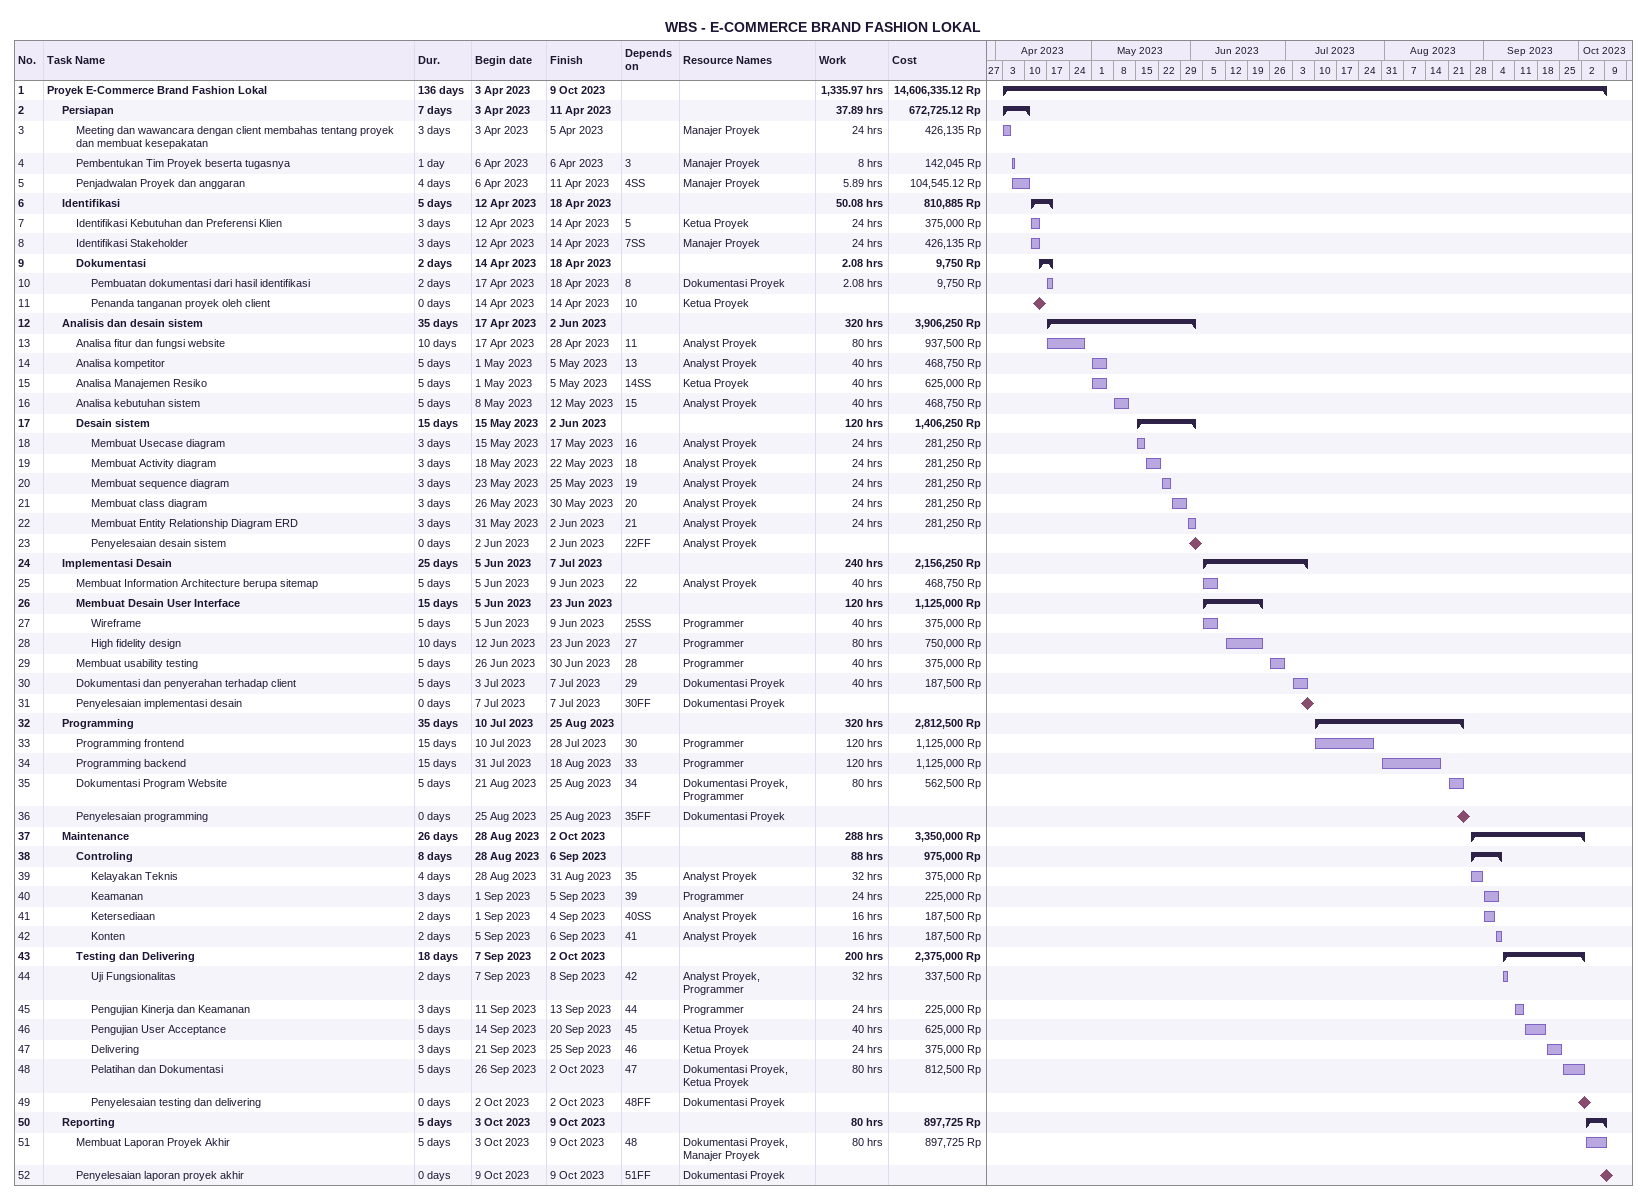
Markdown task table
WBS - E-COMMERCE BRAND FASHION LOKAL

| ID | Level | Task | Duration | Start | Finish | Predecessors | Resources | Work (h) | Cost (Rp) |
|---|---|---|---|---|---|---|---|---|---|
| 1 | 1 | **Proyek E-Commerce Brand Fashion Lokal** | 136d | 2023-04-03 | 2023-10-09 |  |  | 1335.97 | 14606335.12 |
| 2 | 2 | **Persiapan** | 7d | 2023-04-03 | 2023-04-11 |  |  | 37.89 | 672725.12 |
| 3 | 3 | Meeting dan wawancara dengan client membahas tentang proyek dan membuat kesepakatan | 3d | 2023-04-03 | 2023-04-05 |  | Manajer Proyek | 24 | 426135 |
| 4 | 3 | Pembentukan Tim Proyek beserta tugasnya | 1d | 2023-04-06 | 2023-04-06 | 3 | Manajer Proyek | 8 | 142045 |
| 5 | 3 | Penjadwalan Proyek dan anggaran | 4d | 2023-04-06 | 2023-04-11 | 4SS | Manajer Proyek | 5.89 | 104545.12 |
| 6 | 2 | **Identifikasi** | 5d | 2023-04-12 | 2023-04-18 |  |  | 50.08 | 810885 |
| 7 | 3 | Identifikasi Kebutuhan dan Preferensi Klien | 3d | 2023-04-12 | 2023-04-14 | 5 | Ketua Proyek | 24 | 375000 |
| 8 | 3 | Identifikasi Stakeholder | 3d | 2023-04-12 | 2023-04-14 | 7SS | Manajer Proyek | 24 | 426135 |
| 9 | 3 | **Dokumentasi** | 2d | 2023-04-14 | 2023-04-18 |  |  | 2.08 | 9750 |
| 10 | 4 | Pembuatan dokumentasi dari hasil identifikasi | 2d | 2023-04-17 | 2023-04-18 | 8 | Dokumentasi Proyek | 2.08 | 9750 |
| 11 | 4 | Penanda tanganan proyek oleh client | 0d | 2023-04-14 | 2023-04-14 | 10 | Ketua Proyek |  |  |
| 12 | 2 | **Analisis dan desain sistem** | 35d | 2023-04-17 | 2023-06-02 |  |  | 320 | 3906250 |
| 13 | 3 | Analisa fitur dan fungsi website | 10d | 2023-04-17 | 2023-04-28 | 11 | Analyst Proyek | 80 | 937500 |
| 14 | 3 | Analisa kompetitor | 5d | 2023-05-01 | 2023-05-05 | 13 | Analyst Proyek | 40 | 468750 |
| 15 | 3 | Analisa Manajemen Resiko | 5d | 2023-05-01 | 2023-05-05 | 14SS | Ketua Proyek | 40 | 625000 |
| 16 | 3 | Analisa kebutuhan sistem | 5d | 2023-05-08 | 2023-05-12 | 15 | Analyst Proyek | 40 | 468750 |
| 17 | 3 | **Desain sistem** | 15d | 2023-05-15 | 2023-06-02 |  |  | 120 | 1406250 |
| 18 | 4 | Membuat Usecase diagram | 3d | 2023-05-15 | 2023-05-17 | 16 | Analyst Proyek | 24 | 281250 |
| 19 | 4 | Membuat Activity diagram | 3d | 2023-05-18 | 2023-05-22 | 18 | Analyst Proyek | 24 | 281250 |
| 20 | 4 | Membuat sequence diagram | 3d | 2023-05-23 | 2023-05-25 | 19 | Analyst Proyek | 24 | 281250 |
| 21 | 4 | Membuat class diagram | 3d | 2023-05-26 | 2023-05-30 | 20 | Analyst Proyek | 24 | 281250 |
| 22 | 4 | Membuat Entity Relationship Diagram ERD | 3d | 2023-05-31 | 2023-06-02 | 21 | Analyst Proyek | 24 | 281250 |
| 23 | 4 | Penyelesaian desain sistem | 0d | 2023-06-02 | 2023-06-02 | 22FF | Analyst Proyek |  |  |
| 24 | 2 | **Implementasi Desain** | 25d | 2023-06-05 | 2023-07-07 |  |  | 240 | 2156250 |
| 25 | 3 | Membuat Information Architecture berupa sitemap | 5d | 2023-06-05 | 2023-06-09 | 22 | Analyst Proyek | 40 | 468750 |
| 26 | 3 | **Membuat Desain User Interface** | 15d | 2023-06-05 | 2023-06-23 |  |  | 120 | 1125000 |
| 27 | 4 | Wireframe | 5d | 2023-06-05 | 2023-06-09 | 25SS | Programmer | 40 | 375000 |
| 28 | 4 | High fidelity design | 10d | 2023-06-12 | 2023-06-23 | 27 | Programmer | 80 | 750000 |
| 29 | 3 | Membuat usability testing | 5d | 2023-06-26 | 2023-06-30 | 28 | Programmer | 40 | 375000 |
| 30 | 3 | Dokumentasi dan penyerahan terhadap client | 5d | 2023-07-03 | 2023-07-07 | 29 | Dokumentasi Proyek | 40 | 187500 |
| 31 | 3 | Penyelesaian implementasi desain | 0d | 2023-07-07 | 2023-07-07 | 30FF | Dokumentasi Proyek |  |  |
| 32 | 2 | **Programming** | 35d | 2023-07-10 | 2023-08-25 |  |  | 320 | 2812500 |
| 33 | 3 | Programming frontend | 15d | 2023-07-10 | 2023-07-28 | 30 | Programmer | 120 | 1125000 |
| 34 | 3 | Programming backend | 15d | 2023-07-31 | 2023-08-18 | 33 | Programmer | 120 | 1125000 |
| 35 | 3 | Dokumentasi Program Website | 5d | 2023-08-21 | 2023-08-25 | 34 | Dokumentasi Proyek, Programmer | 80 | 562500 |
| 36 | 3 | Penyelesaian programming | 0d | 2023-08-25 | 2023-08-25 | 35FF | Dokumentasi Proyek |  |  |
| 37 | 2 | **Maintenance** | 26d | 2023-08-28 | 2023-10-02 |  |  | 288 | 3350000 |
| 38 | 3 | **Controling** | 8d | 2023-08-28 | 2023-09-06 |  |  | 88 | 975000 |
| 39 | 4 | Kelayakan Teknis | 4d | 2023-08-28 | 2023-08-31 | 35 | Analyst Proyek | 32 | 375000 |
| 40 | 4 | Keamanan | 3d | 2023-09-01 | 2023-09-05 | 39 | Programmer | 24 | 225000 |
| 41 | 4 | Ketersediaan | 2d | 2023-09-01 | 2023-09-04 | 40SS | Analyst Proyek | 16 | 187500 |
| 42 | 4 | Konten | 2d | 2023-09-05 | 2023-09-06 | 41 | Analyst Proyek | 16 | 187500 |
| 43 | 3 | **Testing dan Delivering** | 18d | 2023-09-07 | 2023-10-02 |  |  | 200 | 2375000 |
| 44 | 4 | Uji Fungsionalitas | 2d | 2023-09-07 | 2023-09-08 | 42 | Analyst Proyek, Programmer | 32 | 337500 |
| 45 | 4 | Pengujian Kinerja dan Keamanan | 3d | 2023-09-11 | 2023-09-13 | 44 | Programmer | 24 | 225000 |
| 46 | 4 | Pengujian User Acceptance | 5d | 2023-09-14 | 2023-09-20 | 45 | Ketua Proyek | 40 | 625000 |
| 47 | 4 | Delivering | 3d | 2023-09-21 | 2023-09-25 | 46 | Ketua Proyek | 24 | 375000 |
| 48 | 4 | Pelatihan dan Dokumentasi | 5d | 2023-09-26 | 2023-10-02 | 47 | Dokumentasi Proyek, Ketua Proyek | 80 | 812500 |
| 49 | 4 | Penyelesaian testing dan delivering | 0d | 2023-10-02 | 2023-10-02 | 48FF | Dokumentasi Proyek |  |  |
| 50 | 2 | **Reporting** | 5d | 2023-10-03 | 2023-10-09 |  |  | 80 | 897725 |
| 51 | 3 | Membuat Laporan Proyek Akhir | 5d | 2023-10-03 | 2023-10-09 | 48 | Dokumentasi Proyek, Manajer Proyek | 80 | 897725 |
| 52 | 3 | Penyelesaian laporan proyek akhir | 0d | 2023-10-09 | 2023-10-09 | 51FF | Dokumentasi Proyek |  |  |
